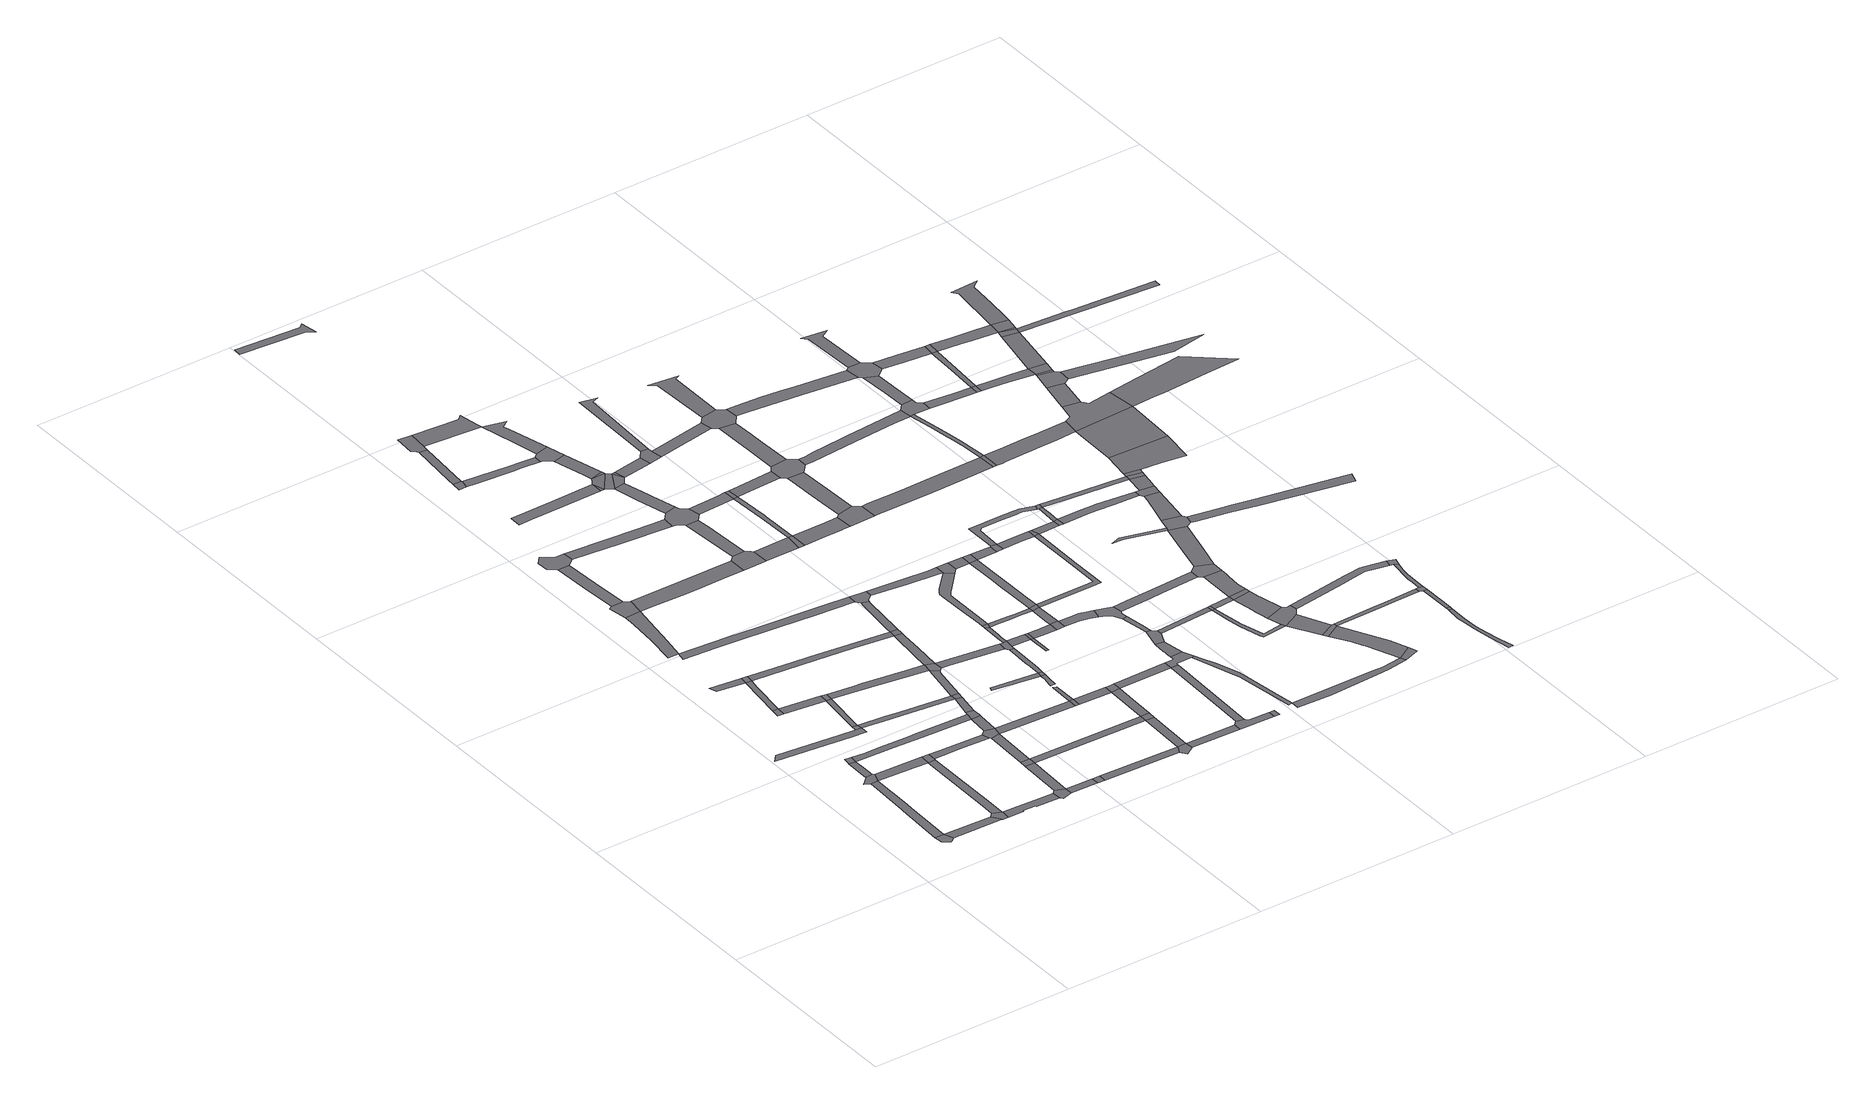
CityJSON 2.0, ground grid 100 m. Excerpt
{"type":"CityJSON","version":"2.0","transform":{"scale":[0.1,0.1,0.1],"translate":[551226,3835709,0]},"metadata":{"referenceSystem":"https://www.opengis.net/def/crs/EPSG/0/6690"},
"CityObjects":{
"road1":{"type":"Road","geometry":[{"type":"MultiSurface","lod":"1","boundaries":[[[0,1,2,3,4,5]]]}]},
"road2":{"type":"Road","attributes":{"RoadStructureAttribute.sectionType":"1"},"geometry":[{"type":"MultiSurface","lod":"1","boundaries":[[[6,7,8,9,0,5,10,11,12,13]]]}]},
"road3":{"type":"Road","attributes":{"RoadStructureAttribute.sectionType":"1"},"geometry":[{"type":"MultiSurface","lod":"1","boundaries":[[[5,4,14,15,16,17,18,19]]]}]},
"road4":{"type":"Road","geometry":[{"type":"MultiSurface","lod":"1","boundaries":[[[20,21,22,23,24,25,26,27,6,13,28]]]}]},
"road5":{"type":"Road","attributes":{"RoadStructureAttribute.sectionType":"1"},"geometry":[{"type":"MultiSurface","lod":"1","boundaries":[[[29,30,22,21,31,32]]]}]},
"road6":{"type":"Road","geometry":[{"type":"MultiSurface","lod":"1","boundaries":[[[33,34,29,32,35]]]}]},
"road7":{"type":"Road","attributes":{"RoadStructureAttribute.sectionType":"1"},"geometry":[{"type":"MultiSurface","lod":"1","boundaries":[[[36,37,38,39,40,41,42,43,44]]]}]},
"road8":{"type":"Road","geometry":[{"type":"MultiSurface","lod":"1","boundaries":[[[45,19,18,46,47]]]}]},
"road9":{"type":"Road","attributes":{"RoadStructureAttribute.sectionType":"1"},"geometry":[{"type":"MultiSurface","lod":"1","boundaries":[[[48,28,13,49,50,51,52]]]}]},
"road10":{"type":"Road","geometry":[{"type":"MultiSurface","lod":"1","boundaries":[[[53,54,55,56]]]}]},
"road11":{"type":"Road","attributes":{"RoadStructureAttribute.sectionType":"1"},"geometry":[{"type":"MultiSurface","lod":"1","boundaries":[[[51,57,45,47,58,59,60]]]}]},
"road12":{"type":"Road","attributes":{"RoadStructureAttribute.sectionType":"1"},"geometry":[{"type":"MultiSurface","lod":"1","boundaries":[[[61,62,63,64]]]}]},
"road13":{"type":"Road","attributes":{"RoadStructureAttribute.sectionType":"1"},"geometry":[{"type":"MultiSurface","lod":"1","boundaries":[[[63,53,56,65,66]]]}]},
"road14":{"type":"Road","attributes":{"RoadStructureAttribute.sectionType":"1"},"geometry":[{"type":"MultiSurface","lod":"1","boundaries":[[[67,68,69,47,46,70,71,72,73,74,75]]]}]},
"road15":{"type":"Road","geometry":[{"type":"MultiSurface","lod":"1","boundaries":[[[52,51,60,76,77]]]}]},
"road16":{"type":"Road","attributes":{"RoadStructureAttribute.sectionType":"1"},"geometry":[{"type":"MultiSurface","lod":"1","boundaries":[[[56,55,78,79]]]}]},
"road17":{"type":"Road","geometry":[{"type":"MultiSurface","lod":"1","boundaries":[[[80,44,43,81]]]}]},
"road18":{"type":"Road","geometry":[{"type":"MultiSurface","lod":"1","boundaries":[[[64,63,66,82]]]}]},
"road19":{"type":"Road","attributes":{"RoadStructureAttribute.sectionType":"1"},"geometry":[{"type":"MultiSurface","lod":"1","boundaries":[[[83,84,85,86,87,88,89,90]]]}]},
"road20":{"type":"Road","attributes":{"RoadStructureAttribute.sectionType":"1"},"geometry":[{"type":"MultiSurface","lod":"1","boundaries":[[[78,80,81,91]]]}]},
"road21":{"type":"Road","attributes":{"RoadStructureAttribute.sectionType":"1"},"geometry":[{"type":"MultiSurface","lod":"1","boundaries":[[[92,93,94,95,96,35,32,97,98,99,100,101,102,103,104]]]}]},
"road22":{"type":"Road","geometry":[{"type":"MultiSurface","lod":"1","boundaries":[[[79,78,91,105]]]}]},
"road23":{"type":"Road","geometry":[{"type":"MultiSurface","lod":"1","boundaries":[[[106,107,83,90,108,109]]]}]},
"road24":{"type":"Road","geometry":[{"type":"MultiSurface","lod":"1","boundaries":[[[110,75,74,111,112,113]]]}]},
"road25":{"type":"Road","attributes":{"RoadStructureAttribute.sectionType":"1"},"geometry":[{"type":"MultiSurface","lod":"1","boundaries":[[[114,115,77,76,116,117,118,119,120]]]}]},
"road26":{"type":"Road","attributes":{"RoadStructureAttribute.sectionType":"1"},"geometry":[{"type":"MultiSurface","lod":"1","boundaries":[[[121,122,106,109,123,124]]]}]},
"road27":{"type":"Road","attributes":{"RoadStructureAttribute.sectionType":"1"},"geometry":[{"type":"MultiSurface","lod":"1","boundaries":[[[125,110,113,126,127]]]}]},
"road28":{"type":"Road","attributes":{"RoadStructureAttribute.sectionType":"1"},"geometry":[{"type":"MultiSurface","lod":"1","boundaries":[[[128,129,81,43,130,131,132,133]]]}]},
"road29":{"type":"Road","attributes":{"RoadStructureAttribute.sectionType":"1"},"geometry":[{"type":"MultiSurface","lod":"1","boundaries":[[[113,112,134,135,136]]]}]},
"road30":{"type":"Road","geometry":[{"type":"MultiSurface","lod":"1","boundaries":[[[137,125,127,138]]]}]},
"road31":{"type":"Road","geometry":[{"type":"MultiSurface","lod":"1","boundaries":[[[139,140,141,142,121,124,143,144,145]]]}]},
"road32":{"type":"Road","attributes":{"RoadStructureAttribute.sectionType":"1"},"geometry":[{"type":"MultiSurface","lod":"1","boundaries":[[[146,147,148,137,138]]]}]},
"road33":{"type":"Road","geometry":[{"type":"MultiSurface","lod":"1","boundaries":[[[136,135,149,150]]]}]},
"road34":{"type":"Road","geometry":[{"type":"MultiSurface","lod":"1","boundaries":[[[151,152,153,154,120,119,148,147,155]]]}]},
"road35":{"type":"Road","attributes":{"RoadStructureAttribute.sectionType":"1"},"geometry":[{"type":"MultiSurface","lod":"1","boundaries":[[[156,157,158,105,91,159,160,161,162,163]]]}]},
"road36":{"type":"Road","attributes":{"RoadStructureAttribute.sectionType":"1"},"geometry":[{"type":"MultiSurface","lod":"1","boundaries":[[[164,165,166,82,66,167,168,169,170,171]]]}]},
"road37":{"type":"Road","attributes":{"RoadStructureAttribute.sectionType":"1"},"geometry":[{"type":"MultiSurface","lod":"1","boundaries":[[[172,173,103,174,175,151,155]]]}]},
"road38":{"type":"Road","attributes":{"RoadStructureAttribute.sectionType":"1"},"geometry":[{"type":"MultiSurface","lod":"1","boundaries":[[[176,177,178,179,180,87,181,182,183,184,185,186,187,188]]]}]},
"road39":{"type":"Road","geometry":[{"type":"MultiSurface","lod":"1","boundaries":[[[189,104,103,173,190,191,192]]]}]},
"road40":{"type":"Road","attributes":{"RoadStructureAttribute.sectionType":"1"},"geometry":[{"type":"MultiSurface","lod":"1","boundaries":[[[132,189,192,193]]]}]},
"road41":{"type":"Road","attributes":{"RoadStructureAttribute.sectionType":"1"},"geometry":[{"type":"MultiSurface","lod":"1","boundaries":[[[194,108,90,195,196,197,198,199,200]]]}]},
"road42":{"type":"Road","geometry":[{"type":"MultiSurface","lod":"1","boundaries":[[[133,132,193,201]]]}]},
"road43":{"type":"Road","geometry":[{"type":"MultiSurface","lod":"1","boundaries":[[[202,203,204,205,206,207]]]}]},
"road44":{"type":"Road","attributes":{"RoadStructureAttribute.sectionType":"1"},"geometry":[{"type":"MultiSurface","lod":"1","boundaries":[[[162,208,209,133,201,210,211,212]]]}]},
"road45":{"type":"Road","attributes":{"RoadStructureAttribute.sectionType":"1"},"geometry":[{"type":"MultiSurface","lod":"1","boundaries":[[[213,214,202,207,215]]]}]},
"road46":{"type":"Road","attributes":{"RoadStructureAttribute.sectionType":"1"},"geometry":[{"type":"MultiSurface","lod":"1","boundaries":[[[216,150,149,217,218]]]}]},
"road47":{"type":"Road","attributes":{"RoadStructureAttribute.sectionType":"1"},"geometry":[{"type":"MultiSurface","lod":"1","boundaries":[[[219,155,147,220,221,222]]]}]},
"road48":{"type":"Road","attributes":{"RoadStructureAttribute.sectionType":"1"},"geometry":[{"type":"MultiSurface","lod":"1","boundaries":[[[138,127,223,224]]]}]},
"road49":{"type":"Road","attributes":{"RoadStructureAttribute.sectionType":"1"},"geometry":[{"type":"MultiSurface","lod":"1","boundaries":[[[225,226,144,143,227,228,229]]]}]},
"road50":{"type":"Road","geometry":[{"type":"MultiSurface","lod":"1","boundaries":[[[163,162,212,230,231]]]}]},
"road51":{"type":"Road","geometry":[{"type":"MultiSurface","lod":"1","boundaries":[[[232,233,234,213,215,235,236]]]}]},
"road52":{"type":"Road","attributes":{"RoadStructureAttribute.sectionType":"1"},"geometry":[{"type":"MultiSurface","lod":"1","boundaries":[[[237,238,239,240,241,242,243]]]}]},
"road53":{"type":"Road","attributes":{"RoadStructureAttribute.sectionType":"1"},"geometry":[{"type":"MultiSurface","lod":"1","boundaries":[[[170,244,245,246,163,231,247,248,249]]]}]},
"road54":{"type":"Road","attributes":{"RoadStructureAttribute.sectionType":"1"},"geometry":[{"type":"MultiSurface","lod":"1","boundaries":[[[250,251,205,204,252,253,254,255,256]]]}]},
"road55":{"type":"Road","geometry":[{"type":"MultiSurface","lod":"1","boundaries":[[[171,170,249,257,258]]]}]},
"road56":{"type":"Road","geometry":[{"type":"MultiSurface","lod":"1","boundaries":[[[259,260,261,262]]]}]},
"road57":{"type":"Road","geometry":[{"type":"MultiSurface","lod":"1","boundaries":[[[222,221,263,264]]]}]},
"road58":{"type":"Road","geometry":[{"type":"MultiSurface","lod":"1","boundaries":[[[218,217,265,266,267,268]]]}]},
"road59":{"type":"Road","attributes":{"RoadStructureAttribute.sectionType":"1"},"geometry":[{"type":"MultiSurface","lod":"1","boundaries":[[[269,231,230,270,271,272,273]]]}]},
"road60":{"type":"Road","attributes":{"RoadStructureAttribute.sectionType":"1"},"geometry":[{"type":"MultiSurface","lod":"1","boundaries":[[[274,275,276,171,258,277,278,279]]]}]},
"road61":{"type":"Road","attributes":{"RoadStructureAttribute.sectionType":"1"},"geometry":[{"type":"MultiSurface","lod":"1","boundaries":[[[280,281,282,283,222,264]]]}]},
"road62":{"type":"Road","geometry":[{"type":"MultiSurface","lod":"1","boundaries":[[[284,285,286,200,199,287,288,289,290]]]}]},
"road63":{"type":"Road","attributes":{"RoadStructureAttribute.sectionType":"1"},"geometry":[{"type":"MultiSurface","lod":"1","boundaries":[[[291,292,293,236,235,294,295]]]}]},
"road64":{"type":"Road","attributes":{"RoadStructureAttribute.sectionType":"1"},"geometry":[{"type":"MultiSurface","lod":"1","boundaries":[[[223,218,268,296,297]]]}]},
"road65":{"type":"Road","attributes":{"RoadStructureAttribute.sectionType":"1"},"geometry":[{"type":"MultiSurface","lod":"1","boundaries":[[[261,298,299,300,301,302,303]]]}]},
"road66":{"type":"Road","attributes":{"RoadStructureAttribute.sectionType":"1"},"geometry":[{"type":"MultiSurface","lod":"1","boundaries":[[[304,305,306,307,308,309,286,285]]]}]},
"road67":{"type":"Road","attributes":{"RoadStructureAttribute.sectionType":"1"},"geometry":[{"type":"MultiSurface","lod":"1","boundaries":[[[264,263,310,311]]]}]},
"road68":{"type":"Road","attributes":{"RoadStructureAttribute.sectionType":"1"},"geometry":[{"type":"MultiSurface","lod":"1","boundaries":[[[237,243,312]]]}]},
"road69":{"type":"Road","geometry":[{"type":"MultiSurface","lod":"1","boundaries":[[[262,261,303,313]]]}]},
"road70":{"type":"Road","geometry":[{"type":"MultiSurface","lod":"1","boundaries":[[[188,187,274,279,314,315,316]]]}]},
"road71":{"type":"Road","geometry":[{"type":"MultiSurface","lod":"1","boundaries":[[[224,223,297,317]]]}]},
"road72":{"type":"Road","geometry":[{"type":"MultiSurface","lod":"1","boundaries":[[[318,319,320,229,228,321,308,307,322,323]]]}]},
"road73":{"type":"Road","geometry":[{"type":"MultiSurface","lod":"1","boundaries":[[[324,325,326,237,312]]]}]},
"road74":{"type":"Road","attributes":{"RoadStructureAttribute.sectionType":"1"},"geometry":[{"type":"MultiSurface","lod":"1","boundaries":[[[327,328,329,262,313,330,331,332]]]}]},
"road75":{"type":"Road","attributes":{"RoadStructureAttribute.sectionType":"1"},"geometry":[{"type":"MultiSurface","lod":"1","boundaries":[[[333,334,335,336,337,320,319]]]}]},
"road76":{"type":"Road","attributes":{"RoadStructureAttribute.sectionType":"1"},"geometry":[{"type":"MultiSurface","lod":"1","boundaries":[[[338,339,340,341,342,343]]]}]},
"road77":{"type":"Road","attributes":{"RoadStructureAttribute.sectionType":"1"},"geometry":[{"type":"MultiSurface","lod":"1","boundaries":[[[324,312,336,344]]]}]},
"road78":{"type":"Road","attributes":{"RoadStructureAttribute.sectionType":"1"},"geometry":[{"type":"MultiSurface","lod":"1","boundaries":[[[345,346,310,347,348,224,317]]]}]},
"road79":{"type":"Road","geometry":[{"type":"MultiSurface","lod":"1","boundaries":[[[349,350,256,255,351,352,353]]]}]},
"road80":{"type":"Road","attributes":{"RoadStructureAttribute.sectionType":"1"},"geometry":[{"type":"MultiSurface","lod":"1","boundaries":[[[354,355,356,268,267,357,358,359]]]}]},
"road81":{"type":"Road","attributes":{"RoadStructureAttribute.sectionType":"1"},"geometry":[{"type":"MultiSurface","lod":"1","boundaries":[[[360,325,324]]]}]},
"road82":{"type":"Road","attributes":{"RoadStructureAttribute.sectionType":"1"},"geometry":[{"type":"MultiSurface","lod":"1","boundaries":[[[361,353,352,362,325,360]]]}]},
"road83":{"type":"Road","attributes":{"RoadStructureAttribute.sectionType":"1"},"geometry":[{"type":"MultiSurface","lod":"1","boundaries":[[[363,290,289,364]]]}]},
"road84":{"type":"Road","geometry":[{"type":"MultiSurface","lod":"1","boundaries":[[[344,336,335,365,366]]]}]},
"road85":{"type":"Road","geometry":[{"type":"MultiSurface","lod":"1","boundaries":[[[367,368,273,272,327,332,369]]]}]},
"road86":{"type":"Road","attributes":{"RoadStructureAttribute.sectionType":"1"},"geometry":[{"type":"MultiSurface","lod":"1","boundaries":[[[370,371,372,295,373,350,349]]]}]},
"road87":{"type":"Road","geometry":[{"type":"MultiSurface","lod":"1","boundaries":[[[374,311,310,346,375]]]}]},
"road88":{"type":"Road","attributes":{"RoadStructureAttribute.sectionType":"1"},"geometry":[{"type":"MultiSurface","lod":"1","boundaries":[[[376,344,366]]]}]},
"road89":{"type":"Road","attributes":{"RoadStructureAttribute.sectionType":"1"},"geometry":[{"type":"MultiSurface","lod":"1","boundaries":[[[377,378,368,367,379,380,381]]]}]},
"road90":{"type":"Road","attributes":{"RoadStructureAttribute.sectionType":"1"},"geometry":[{"type":"MultiSurface","lod":"1","boundaries":[[[367,369,382,383]]]}]},
"road91":{"type":"Road","geometry":[{"type":"MultiSurface","lod":"1","boundaries":[[[384,385,377,381]]]}]},
"road92":{"type":"Road","geometry":[{"type":"MultiSurface","lod":"1","boundaries":[[[363,364,386,387]]]}]},
"road93":{"type":"Road","geometry":[{"type":"MultiSurface","lod":"1","boundaries":[[[388,389,390,382]]]}]},
"road94":{"type":"Road","attributes":{"RoadStructureAttribute.sectionType":"1"},"geometry":[{"type":"MultiSurface","lod":"1","boundaries":[[[391,392,323,322,393,394]]]}]},
"road95":{"type":"Road","geometry":[{"type":"MultiSurface","lod":"1","boundaries":[[[383,382,390,395]]]}]},
"road96":{"type":"Road","attributes":{"RoadStructureAttribute.sectionType":"1"},"geometry":[{"type":"MultiSurface","lod":"1","boundaries":[[[396,397,376,366,398]]]}]},
"road97":{"type":"Road","attributes":{"RoadStructureAttribute.sectionType":"1"},"geometry":[{"type":"MultiSurface","lod":"1","boundaries":[[[399,400,401,316,315,402,403,404,405]]]}]},
"road98":{"type":"Road","attributes":{"RoadStructureAttribute.sectionType":"1"},"geometry":[{"type":"MultiSurface","lod":"1","boundaries":[[[406,407,408,409,394,410,411,363,387]]]}]},
"road99":{"type":"Road","attributes":{"RoadStructureAttribute.sectionType":"1"},"geometry":[{"type":"MultiSurface","lod":"1","boundaries":[[[375,346,412,413,414]]]}]},
"road100":{"type":"Road","attributes":{"RoadStructureAttribute.sectionType":"1"},"geometry":[{"type":"MultiSurface","lod":"1","boundaries":[[[415,416,395,390,417,418,419,420]]]}]},
"road101":{"type":"Road","attributes":{"RoadStructureAttribute.sectionType":"1"},"geometry":[{"type":"MultiSurface","lod":"1","boundaries":[[[421,422,423,384,381,424,425,426,427,428,429]]]}]},
"road102":{"type":"Road","attributes":{"RoadStructureAttribute.sectionType":"1"},"geometry":[{"type":"MultiSurface","lod":"1","boundaries":[[[404,430,431,432,433,434,435,436,385,384,437,438,439,440,441]]]}]},
"road103":{"type":"Road","geometry":[{"type":"MultiSurface","lod":"1","boundaries":[[[442,443,359,358,444,445,446,447,448,449]]]}]},
"road104":{"type":"Road","geometry":[{"type":"MultiSurface","lod":"1","boundaries":[[[450,391,394,409]]]}]},
"road105":{"type":"Road","attributes":{"RoadStructureAttribute.sectionType":"1"},"geometry":[{"type":"MultiSurface","lod":"1","boundaries":[[[451,452,387,386,453,454,455,456,457]]]}]},
"road106":{"type":"Road","attributes":{"RoadStructureAttribute.sectionType":"1"},"geometry":[{"type":"MultiSurface","lod":"1","boundaries":[[[413,458,442,449,459,460]]]}]},
"road107":{"type":"Road","geometry":[{"type":"MultiSurface","lod":"1","boundaries":[[[461,396,398,462,463,464]]]}]},
"road108":{"type":"Road","geometry":[{"type":"MultiSurface","lod":"1","boundaries":[[[465,420,419,466,467]]]}]},
"road109":{"type":"Road","geometry":[{"type":"MultiSurface","lod":"1","boundaries":[[[445,444,468,469]]]}]},
"road110":{"type":"Road","attributes":{"RoadStructureAttribute.sectionType":"1"},"geometry":[{"type":"MultiSurface","lod":"1","boundaries":[[[470,428,471,420,465]]]}]},
"road111":{"type":"Road","geometry":[{"type":"MultiSurface","lod":"1","boundaries":[[[472,429,428,470]]]}]},
"road112":{"type":"Road","geometry":[{"type":"MultiSurface","lod":"1","boundaries":[[[405,404,441,473,474]]]}]},
"road113":{"type":"Road","attributes":{"RoadStructureAttribute.sectionType":"1"},"geometry":[{"type":"MultiSurface","lod":"1","boundaries":[[[475,476,450,409,477,478]]]}]},
"road114":{"type":"Road","attributes":{"RoadStructureAttribute.sectionType":"1"},"geometry":[{"type":"MultiSurface","lod":"1","boundaries":[[[479,480,481,461,464]]]}]},
"road115":{"type":"Road","attributes":{"RoadStructureAttribute.sectionType":"1"},"geometry":[{"type":"MultiSurface","lod":"1","boundaries":[[[482,483,484,485,467,466,486,487,488,489,490]]]}]},
"road116":{"type":"Road","geometry":[{"type":"MultiSurface","lod":"1","boundaries":[[[491,492,493,494,414,413,460,495,496,497,498,499,500,501]]]}]},
"road117":{"type":"Road","attributes":{"RoadStructureAttribute.sectionType":"1"},"geometry":[{"type":"MultiSurface","lod":"1","boundaries":[[[502,503,504,505,506,507,508,509,429,472]]]}]},
"road118":{"type":"Road","attributes":{"RoadStructureAttribute.sectionType":"1"},"geometry":[{"type":"MultiSurface","lod":"1","boundaries":[[[474,473,506,510]]]}]},
"road119":{"type":"Road","attributes":{"RoadStructureAttribute.sectionType":"1"},"geometry":[{"type":"MultiSurface","lod":"1","boundaries":[[[511,512,513,514,515,500,499,516,517,518,519,520]]]}]},
"road120":{"type":"Road","attributes":{"RoadStructureAttribute.sectionType":"1"},"geometry":[{"type":"MultiSurface","lod":"1","boundaries":[[[521,522,523,524,525,526,491,501,527]]]}]},
"road121":{"type":"Road","geometry":[{"type":"MultiSurface","lod":"1","boundaries":[[[528,529,457,456,530,531]]]}]},
"road122":{"type":"Road","attributes":{"RoadStructureAttribute.sectionType":"1"},"geometry":[{"type":"MultiSurface","lod":"1","boundaries":[[[532,463,462,533,534]]]}]},
"road123":{"type":"Road","geometry":[{"type":"MultiSurface","lod":"1","boundaries":[[[510,506,505,535]]]}]},
"road124":{"type":"Road","geometry":[{"type":"MultiSurface","lod":"1","boundaries":[[[536,537,521,527,538,539,540,541]]]}]},
"road125":{"type":"Road","attributes":{"RoadStructureAttribute.sectionType":"1"},"geometry":[{"type":"MultiSurface","lod":"1","boundaries":[[[542,543,544,529,528,545,546]]]}]},
"road126":{"type":"Road","geometry":[{"type":"MultiSurface","lod":"1","boundaries":[[[547,490,489,548,549,550,551,552,553,554,555]]]}]},
"road127":{"type":"Road","attributes":{"RoadStructureAttribute.sectionType":"1"},"geometry":[{"type":"MultiSurface","lod":"1","boundaries":[[[556,551,550,557,536,541]]]}]},
"road128":{"type":"Road","attributes":{"RoadStructureAttribute.sectionType":"1"},"geometry":[{"type":"MultiSurface","lod":"1","boundaries":[[[535,505,558,559]]]}]},
"road129":{"type":"Road","geometry":[{"type":"MultiSurface","lod":"1","boundaries":[[[560,561,475,478,542,546,562,563]]]}]},
"road130":{"type":"Road","attributes":{"RoadStructureAttribute.sectionType":"1"},"geometry":[{"type":"MultiSurface","lod":"1","boundaries":[[[564,565,566,567,568,569,570,571,472,470]]]}]},
"road131":{"type":"Road","geometry":[{"type":"MultiSurface","lod":"1","boundaries":[[[572,559,558,573,574]]]}]},
"road132":{"type":"Road","attributes":{"RoadStructureAttribute.sectionType":"1"},"geometry":[{"type":"MultiSurface","lod":"1","boundaries":[[[575,576,577,561,560,578,579,580]]]}]},
"road133":{"type":"Road","attributes":{"RoadStructureAttribute.sectionType":"1"},"geometry":[{"type":"MultiSurface","lod":"1","boundaries":[[[581,582,540,539,583,584]]]}]},
"road134":{"type":"Road","geometry":[{"type":"MultiSurface","lod":"1","boundaries":[[[585,586,532,534,575,580,587,588]]]}]},
"road135":{"type":"Road","attributes":{"RoadStructureAttribute.sectionType":"1"},"geometry":[{"type":"MultiSurface","lod":"1","boundaries":[[[589,590,591,592,520,593,594,595,596,597,598]]]}]},
"road136":{"type":"Road","attributes":{"RoadStructureAttribute.sectionType":"1"},"geometry":[{"type":"MultiSurface","lod":"1","boundaries":[[[599,600,574,573,601,602,568,603]]]}]},
"road137":{"type":"Road","attributes":{"RoadStructureAttribute.sectionType":"1"},"geometry":[{"type":"MultiSurface","lod":"1","boundaries":[[[604,605,606,607,586,585]]]}]},
"road138":{"type":"Road","attributes":{"RoadStructureAttribute.sectionType":"1"},"geometry":[{"type":"MultiSurface","lod":"1","boundaries":[[[608,609,610,611,555,554,612,613,614]]]}]},
"road139":{"type":"Road","attributes":{"RoadStructureAttribute.sectionType":"1"},"geometry":[{"type":"MultiSurface","lod":"1","boundaries":[[[615,616,617,618,619,572,574,620,621,622,623,624,625,626,627]]]}]},
"road140":{"type":"Road","geometry":[{"type":"MultiSurface","lod":"1","boundaries":[[[628,581,584,629]]]}]},
"road141":{"type":"Road","geometry":[{"type":"MultiSurface","lod":"1","boundaries":[[[603,568,567,630]]]}]},
"road142":{"type":"Road","attributes":{"RoadStructureAttribute.sectionType":"1"},"geometry":[{"type":"MultiSurface","lod":"1","boundaries":[[[631,632,633,634,531,530,635,636,637,638,639,640,641]]]}]},
"road143":{"type":"Road","attributes":{"RoadStructureAttribute.sectionType":"1"},"geometry":[{"type":"MultiSurface","lod":"1","boundaries":[[[642,643,644,645,646,629,584,647,648,649,650,651,652,653,654,655]]]}]},
"road144":{"type":"Road","attributes":{"RoadStructureAttribute.sectionType":"1"},"geometry":[{"type":"MultiSurface","lod":"1","boundaries":[[[656,628,629,657]]]}]},
"road145":{"type":"Road","attributes":{"RoadStructureAttribute.sectionType":"1"},"geometry":[{"type":"MultiSurface","lod":"1","boundaries":[[[630,567,658,659,660]]]}]},
"road146":{"type":"Road","attributes":{"RoadStructureAttribute.sectionType":"1"},"geometry":[{"type":"MultiSurface","lod":"1","boundaries":[[[661,662,663,664,665,563,562,666,667,668,669,670]]]}]},
"road147":{"type":"Road","geometry":[{"type":"MultiSurface","lod":"1","boundaries":[[[671,660,659,672]]]}]},
"road148":{"type":"Road","geometry":[{"type":"MultiSurface","lod":"1","boundaries":[[[673,674,675,655,654,676,677,678]]]}]},
"road149":{"type":"Road","attributes":{"RoadStructureAttribute.sectionType":"1"},"geometry":[{"type":"MultiSurface","lod":"1","boundaries":[[[679,680,681,657,682,683,684,685,675,674]]]}]},
"road150":{"type":"Road","attributes":{"RoadStructureAttribute.sectionType":"1"},"geometry":[{"type":"MultiSurface","lod":"1","boundaries":[[[686,676,654,687,688]]]}]},
"road151":{"type":"Road","attributes":{"RoadStructureAttribute.sectionType":"1"},"geometry":[{"type":"MultiSurface","lod":"1","boundaries":[[[689,690,691,692,660,671]]]}]},
"road152":{"type":"Road","geometry":[{"type":"MultiSurface","lod":"1","boundaries":[[[693,656,657,681]]]}]},
"road153":{"type":"Road","geometry":[{"type":"MultiSurface","lod":"1","boundaries":[[[694,688,687,695,696]]]}]},
"road154":{"type":"Road","geometry":[{"type":"MultiSurface","lod":"1","boundaries":[[[627,626,691,690,697]]]}]},
"road155":{"type":"Road","attributes":{"RoadStructureAttribute.sectionType":"1"},"geometry":[{"type":"MultiSurface","lod":"1","boundaries":[[[698,699,656,693,700,701,702,703]]]}]},
"road156":{"type":"Road","attributes":{"RoadStructureAttribute.sectionType":"1"},"geometry":[{"type":"MultiSurface","lod":"1","boundaries":[[[704,705,696,695,706,707,708,589,709]]]}]},
"road157":{"type":"Road","geometry":[{"type":"MultiSurface","lod":"1","boundaries":[[[710,608,614,698,703,711]]]}]},
"road158":{"type":"Road","attributes":{"RoadStructureAttribute.sectionType":"1"},"geometry":[{"type":"MultiSurface","lod":"1","boundaries":[[[712,713,714,715,588,587,716,717,718,719,720]]]}]},
"road159":{"type":"Road","geometry":[{"type":"MultiSurface","lod":"1","boundaries":[[[709,589,598,721]]]}]},
"road160":{"type":"Road","geometry":[{"type":"MultiSurface","lod":"1","boundaries":[[[722,723,724,725,726]]]}]},
"road161":{"type":"Road","geometry":[{"type":"MultiSurface","lod":"1","boundaries":[[[727,641,640,728]]]}]},
"road162":{"type":"Road","attributes":{"RoadStructureAttribute.sectionType":"1"},"geometry":[{"type":"MultiSurface","lod":"1","boundaries":[[[725,729,710,711,730,731]]]}]},
"road163":{"type":"Road","attributes":{"RoadStructureAttribute.sectionType":"1"},"geometry":[{"type":"MultiSurface","lod":"1","boundaries":[[[732,733,734,735,671,672,736,737,738,739,740]]]}]},
"road164":{"type":"Road","attributes":{"RoadStructureAttribute.sectionType":"1"},"geometry":[{"type":"MultiSurface","lod":"1","boundaries":[[[741,742,743,744,745,670,746,747,748,749,641,727]]]}]},
"road165":{"type":"Road","attributes":{"RoadStructureAttribute.sectionType":"1"},"geometry":[{"type":"MultiSurface","lod":"1","boundaries":[[[750,697,690,751,752,753]]]}]},
"road166":{"type":"Road","geometry":[{"type":"MultiSurface","lod":"1","boundaries":[[[754,726,725,731,755,756,757]]]}]},
"road167":{"type":"Road","attributes":{"RoadStructureAttribute.sectionType":"1"},"geometry":[{"type":"MultiSurface","lod":"1","boundaries":[[[758,759,760,761,694,696,762,763,764,765]]]}]},
"road168":{"type":"Road","geometry":[{"type":"MultiSurface","lod":"1","boundaries":[[[766,767,768,769,661,670,745,770,771]]]}]},
"road169":{"type":"Road","attributes":{"RoadStructureAttribute.sectionType":"1"},"geometry":[{"type":"MultiSurface","lod":"1","boundaries":[[[772,773,774,775,776,678,677,777,778,779,780,781,782,783,784]]]}]},
"road170":{"type":"Road","attributes":{"RoadStructureAttribute.sectionType":"1"},"geometry":[{"type":"MultiSurface","lod":"1","boundaries":[[[785,786,787,754,757,788]]]}]},
"road171":{"type":"Road","attributes":{"RoadStructureAttribute.sectionType":"1"},"geometry":[{"type":"MultiSurface","lod":"1","boundaries":[[[789,790,769,768,791,792]]]}]},
"road172":{"type":"Road","attributes":{"RoadStructureAttribute.sectionType":"1"},"geometry":[{"type":"MultiSurface","lod":"1","boundaries":[[[793,794,795,796,727,728,797,798,799,800,801,802]]]}]},
"road173":{"type":"Road","geometry":[{"type":"MultiSurface","lod":"1","boundaries":[[[740,739,803,804,785,788,805,806]]]}]},
"road174":{"type":"Road","geometry":[{"type":"MultiSurface","lod":"1","boundaries":[[[807,808,720,719,789,792,809,810]]]}]},
"road175":{"type":"Road","attributes":{"RoadStructureAttribute.sectionType":"1"},"geometry":[{"type":"MultiSurface","lod":"1","boundaries":[[[811,812,813,814,815,816,817,818,819,820,821,822]]]}]},
"road176":{"type":"Road","attributes":{"RoadStructureAttribute.sectionType":"1"},"geometry":[{"type":"MultiSurface","lod":"1","boundaries":[[[752,806,805,823,824]]]}]},
"road177":{"type":"Road","attributes":{"RoadStructureAttribute.sectionType":"1"},"geometry":[{"type":"MultiSurface","lod":"1","boundaries":[[[825,826,827,828,808,807]]]}]},
"road178":{"type":"Road","attributes":{"RoadStructureAttribute.sectionType":"1"},"geometry":[{"type":"MultiSurface","lod":"1","boundaries":[[[829,771,770,830,831,832,833,834]]]}]},
"road179":{"type":"Road","geometry":[{"type":"MultiSurface","lod":"1","boundaries":[[[753,752,824,835]]]}]},
"road180":{"type":"Road","geometry":[{"type":"MultiSurface","lod":"1","boundaries":[[[836,811,822,837]]]}]},
"road181":{"type":"Road","attributes":{"RoadStructureAttribute.sectionType":"1"},"geometry":[{"type":"MultiSurface","lod":"1","boundaries":[[[838,753,835,839]]]}]},
"road182":{"type":"Road","attributes":{"RoadStructureAttribute.sectionType":"1"},"geometry":[{"type":"MultiSurface","lod":"1","boundaries":[[[840,841,836,837,842]]]}]},
"road183":{"type":"Road","geometry":[{"type":"MultiSurface","lod":"1","boundaries":[[[843,758,765,844,840,842,845,846]]]}]},
"road184":{"type":"Road","attributes":{"RoadStructureAttribute.sectionType":"1"},"geometry":[{"type":"MultiSurface","lod":"1","boundaries":[[[847,848,849,843,846,850,851,852,853]]]}]},
"road185":{"type":"Road","geometry":[{"type":"MultiSurface","lod":"1","boundaries":[[[834,833,854,855]]]}]},
"road186":{"type":"Road","attributes":{"RoadStructureAttribute.sectionType":"1"},"geometry":[{"type":"MultiSurface","lod":"1","boundaries":[[[856,810,809,857,858,859]]]}]},
"road187":{"type":"Road","geometry":[{"type":"MultiSurface","lod":"1","boundaries":[[[784,783,847,853,860]]]}]},
"road188":{"type":"Road","geometry":[{"type":"MultiSurface","lod":"1","boundaries":[[[861,862,838,839,863,864,865]]]}]},
"road189":{"type":"Road","attributes":{"RoadStructureAttribute.sectionType":"1"},"geometry":[{"type":"MultiSurface","lod":"1","boundaries":[[[858,866,834,855,867,868]]]}]},
"road190":{"type":"Road","attributes":{"RoadStructureAttribute.sectionType":"1"},"geometry":[{"type":"MultiSurface","lod":"1","boundaries":[[[869,870,871,872,756,755,873,874,875,876,877,878]]]}]},
"road191":{"type":"Road","attributes":{"RoadStructureAttribute.sectionType":"1"},"geometry":[{"type":"MultiSurface","lod":"1","boundaries":[[[879,802,861,865]]]}]},
"road192":{"type":"Road","geometry":[{"type":"MultiSurface","lod":"1","boundaries":[[[859,858,868,880]]]}]},
"road193":{"type":"Road","attributes":{"RoadStructureAttribute.sectionType":"1"},"geometry":[{"type":"MultiSurface","lod":"1","boundaries":[[[881,882,855,854,883,884,885,886,887,888]]]}]},
"road194":{"type":"Road","geometry":[{"type":"MultiSurface","lod":"1","boundaries":[[[889,890,793,802,879,891,892,893]]]}]},
"road195":{"type":"Road","attributes":{"RoadStructureAttribute.sectionType":"1"},"geometry":[{"type":"MultiSurface","lod":"1","boundaries":[[[894,895,896,889,893,897]]]}]},
"road196":{"type":"Road","geometry":[{"type":"MultiSurface","lod":"1","boundaries":[[[898,895,894,897,899,900,901]]]}]},
"road197":{"type":"Road","attributes":{"RoadStructureAttribute.sectionType":"1"},"geometry":[{"type":"MultiSurface","lod":"1","boundaries":[[[887,898,901,902]]]}]},
"road198":{"type":"Road","attributes":{"RoadStructureAttribute.sectionType":"1"},"geometry":[{"type":"MultiSurface","lod":"1","boundaries":[[[903,904,905,880,868,906,907,908,909,910]]]}]},
"road199":{"type":"Road","geometry":[{"type":"MultiSurface","lod":"1","boundaries":[[[888,887,902,911]]]}]},
"road200":{"type":"Road","attributes":{"RoadStructureAttribute.sectionType":"1"},"geometry":[{"type":"MultiSurface","lod":"1","boundaries":[[[912,888,911,913]]]}]},
"road201":{"type":"Road","geometry":[{"type":"MultiSurface","lod":"1","boundaries":[[[909,912,913,914]]]}]},
"road202":{"type":"Road","attributes":{"RoadStructureAttribute.sectionType":"1"},"geometry":[{"type":"MultiSurface","lod":"1","boundaries":[[[909,914,915]]]}]},
"road203":{"type":"Road","geometry":[{"type":"MultiSurface","lod":"1","boundaries":[[[910,909,915,916]]]}]},
"road204":{"type":"Road","attributes":{"RoadStructureAttribute.sectionType":"1"},"geometry":[{"type":"MultiSurface","lod":"1","boundaries":[[[917,918,919,920,921,922,910,916]]]}]},
"road205":{"type":"Road","attributes":{"RoadStructureAttribute.sectionType":"1"},"geometry":[{"type":"MultiSurface","lod":"1","boundaries":[[[923,924,925,926,927,928,891,879]]]}]},
"road206":{"type":"Road","attributes":{"RoadStructureAttribute.sectionType":"1"},"geometry":[{"type":"MultiSurface","lod":"1","boundaries":[[[929,930,931,932,933,900,899]]]}]},
"road207":{"type":"Road","attributes":{"RoadStructureAttribute.sectionType":"1"},"geometry":[{"type":"MultiSurface","lod":"1","boundaries":[[[934,935,914,913,936,937,938]]]}]}
},
"vertices":[
[222,256,0],[226,212,0],[258,191,0],[262,193,0],[285,210,0],[267,255,0],
[245,744,0],[234,511,0],[233,501,0],[233,499,0],[273,497,0],[273,501,0],[275,551,0],[280,745,0],
[318,209,0],[529,202,0],[530,202,0],[532,202,0],[536,201,0],[505,247,0],
[292,796,0],[289,797,0],[254,796,0],[254,794,0],[217,759,0],[222,757,0],[230,752,0],[243,745,0],[297,792,0],
[258,922,0],[256,866,0],[290,864,0],[290,917,0],
[261,958,0],[258,927,0],[294,955,0],
[356,1119,0],[158,1141,0],[45,1153,0],[16,1119,0],[219,1097,0],[388,1079,0],[458,1072,0],[460,1109,0],[430,1112,0],
[524,265,0],[561,200,0],[565,246,0],
[515,783,0],[466,735,0],[531,732,0],[532,732,0],[534,783,0],
[234,1435,0],[229,1390,0],[256,1387,0],[262,1432,0],
[525,333,0],[565,255,0],[565,332,0],[569,732,0],
[117,1728,0],[129,1691,0],[267,1672,0],[271,1710,0],
[285,1615,0],[295,1670,0],
[706,241,0],[643,243,0],[575,246,0],[641,198,0],[642,205,0],[706,204,0],[706,197,0],[822,192,0],[822,237,0],
[570,742,0],[570,781,0],
[458,1362,0],[463,1406,0],
[433,1139,0],[457,1137,0],
[299,1707,0],
[148,2368,0],[144,2303,0],[135,2166,0],[114,2018,0],[169,2016,0],[192,2164,0],[203,2234,0],[225,2369,0],
[485,1362,0],
[608,940,0],[584,941,0],[496,944,0],[432,946,0],[364,948,0],[294,917,0],[485,909,0],[526,907,0],[581,904,0],[596,904,0],[855,892,0],[872,891,0],[879,931,0],
[490,1402,0],
[149,2471,0],[132,2461,0],[237,2454,0],[209,2469,0],
[838,251,0],[836,180,0],[883,194,0],[883,233,0],
[649,778,0],[621,779,0],[649,740,0],[693,738,0],[846,733,0],[848,733,0],[839,770,0],
[131,2828,0],[139,2662,0],[198,2658,0],[188,2826,0],
[846,471,0],[893,468,0],[893,469,0],
[663,1114,0],[597,1121,0],[595,1093,0],[654,1086,0],[906,1056,0],[908,1086,0],
[1012,191,0],[1018,190,0],[1020,229,0],
[848,506,0],[894,504,0],
[122,2951,0],[92,2918,0],[95,2860,0],[110,2847,0],[225,2857,0],[219,2911,0],[182,2914,0],
[894,507,0],[902,735,0],[856,724,0],
[1055,189,0],[1056,228,0],
[864,788,0],[848,777,0],[847,776,0],[841,771,0],[911,779,0],
[868,1353,0],[658,1381,0],[617,1386,0],[613,1344,0],[668,1336,0],[818,1315,0],[946,1297,0],[955,1342,0],
[597,1673,0],[514,1682,0],[315,1705,0],[385,1661,0],[603,1639,0],[792,1620,0],[980,1594,0],[985,1629,0],
[919,890,0],[919,893,0],[871,886,0],[871,880,0],
[881,1954,0],[772,1965,0],[650,1975,0],[554,1983,0],[410,1996,0],[159,1971,0],[327,1958,0],[452,1947,0],[559,1938,0],[630,1931,0],[803,1916,0],[997,1899,0],[1001,1943,0],
[883,947,0],[920,899,0],[920,901,0],[919,939,0],
[939,1050,0],
[501,2454,0],[298,2370,0],[460,2364,0],[511,2365,0],[643,2366,0],[760,2367,0],[759,2455,0],
[944,1080,0],
[153,3611,0],[151,3563,0],[188,3564,0],[197,3606,0],[193,3606,0],[193,3609,0],
[939,1261,0],[922,1166,0],[958,1157,0],[976,1257,0],[982,1267,0],
[180,3891,0],[157,3648,0],[220,3887,0],
[1444,215,0],[1433,177,0],[1453,214,0],
[1276,763,0],[1047,728,0],[1284,717,0],[1286,763,0],
[1461,455,0],[1462,492,0],
[656,2879,0],[462,2893,0],[466,2834,0],[712,2811,0],[718,2874,0],
[998,1280,0],[995,1325,0],
[163,4021,0],[155,3918,0],[170,3906,0],[222,3916,0],[231,4015,0],
[626,3268,0],[415,3264,0],[199,3259,0],[199,3201,0],[266,3202,0],[425,3205,0],[627,3208,0],
[976,1563,0],[962,1437,0],[961,1425,0],[1008,1461,0],[1017,1569,0],[1019,1591,0],
[479,3581,0],[430,3585,0],[241,3559,0],[422,3544,0],[460,3541,0],[550,3533,0],[553,3575,0],
[1020,1602,0],[1022,1626,0],
[1076,1038,0],[1068,1018,0],[1299,985,0],[1306,1010,0],
[1304,716,0],[1306,761,0],
[1434,176,0],[1455,147,0],[1500,175,0],[1494,214,0],
[1179,1300,0],[1008,1280,0],[1035,1276,0],[1299,1240,0],[1304,1283,0],
[1015,1877,0],[1010,1855,0],[988,1660,0],[1025,1647,0],[1045,1855,0],[1049,1867,0],
[1307,880,0],[1298,883,0],[1290,885,0],[1290,883,0],
[867,2464,0],[846,2483,0],[784,2480,0],[824,2368,0],[848,2368,0],[878,2368,0],[877,2456,0],
[499,3926,0],[484,4016,0],[462,3996,0],[492,3893,0],[505,3892,0],
[1502,437,0],[1502,453,0],
[1299,953,0],[1298,948,0],[1290,900,0],[1314,900,0],[1319,951,0],[1322,983,0],
[838,2642,0],[834,2718,0],[833,2735,0],[828,2785,0],[763,2784,0],[773,2642,0],
[1469,709,0],[1470,758,0],
[647,3208,0],
[1325,1008,0],
[1052,1880,0],[1080,1898,0],[1083,1936,0],
[1505,491,0],
[815,2900,0],[809,2925,0],[747,2909,0],[736,2809,0],[858,2820,0],[845,2878,0],
[718,3304,0],[651,3303,0],[638,3284,0],
[1311,1223,0],[1307,1105,0],[1307,1071,0],[1328,1045,0],[1329,1066,0],[1333,1222,0],
[778,3047,0],[773,3068,0],[739,3194,0],[682,3184,0],[710,3064,0],
[325,4910,0],[365,4883,0],[352,4970,0],[332,4950,0],[9,4976,0],[6,4934,0],
[741,3284,0],
[1510,615,0],[1514,715,0],[1466,626,0],[1461,494,0],
[640,3609,0],[575,3592,0],[564,3532,0],[601,3503,0],[663,3519,0],
[1742,206,0],[1504,214,0],[1497,214,0],[1504,175,0],[1741,167,0],[1743,206,0],
[714,3320,0],
[711,3332,0],[640,3347,0],
[1059,2460,0],[1047,2370,0],
[763,3225,0],[767,3229,0],
[1338,1286,0],[1321,1280,0],[1334,1238,0],
[588,3809,0],[581,3840,0],[615,3865,0],[546,3720,0],
[1498,757,0],[1513,757,0],
[757,3287,0],
[1324,1420,0],[1322,1323,0],[1339,1326,0],[1340,1346,0],[1344,1411,0],
[1429,1234,0],[1431,1280,0],
[1352,1438,0],[1324,1438,0],
[1080,2370,0],[1079,2458,0],
[1430,1126,0],[1445,1127,0],[1444,1234,0],
[1042,2890,0],[1004,2887,0],[990,2827,0],[1045,2830,0],
[1446,1280,0],
[908,3313,0],[846,3302,0],[918,3255,0],
[1397,1908,0],[1377,1908,0],[1266,1919,0],[1255,1878,0],[1409,1861,0],[1427,1859,0],[1427,1909,0],
[1079,2483,0],[1075,2645,0],[1075,2650,0],[1065,2832,0],[1052,2644,0],[1057,2508,0],
[1780,715,0],[1781,715,0],[1781,760,0],
[1493,1277,0],[1483,1278,0],[1494,1230,0],[1506,1230,0],[1561,1230,0],[1561,1278,0],
[1535,1428,0],[1492,1429,0],[1456,1432,0],[1379,1410,0],[1455,1408,0],[1492,1407,0],[1513,1406,0],[1562,1405,0],[1562,1428,0],
[1413,1844,0],[1341,1770,0],[1326,1748,0],[1319,1735,0],[1319,1715,0],[1321,1607,0],[1324,1460,0],[1353,1610,0],[1354,1703,0],[1366,1721,0],[1426,1786,0],[1463,1826,0],
[1764,227,0],[1762,226,0],[1915,161,0],[1916,200,0],[1821,203,0],[1809,204,0],[1802,216,0],[1801,218,0],
[1062,2891,0],
[1253,2459,0],[1099,2458,0],[1171,2371,0],[1275,2372,0],[1278,2372,0],[1317,2374,0],[1314,2460,0],
[1775,550,0],[1812,541,0],[1818,715,0],
[938,3349,0],[985,3267,0],[976,3324,0],[976,3347,0],
[1603,1283,0],[1604,1231,0],[1603,1278,0],
[1942,161,0],[1943,199,0],
[1602,1411,0],[1561,1300,0],
[1604,1436,0],
[1488,1852,0],[1487,1909,0],
[1292,2905,0],[1116,2894,0],[1136,2835,0],[1295,2842,0],
[994,3772,0],[1031,3784,0],[946,3801,0],
[1741,1265,0],[1708,1274,0],[1676,1276,0],[1616,1278,0],[1644,1231,0],[1679,1229,0],[1724,1219,0],[1761,1207,0],[1773,1257,0],
[1828,783,0],[1828,764,0],[1828,761,0],[1819,760,0],[1818,724,0],[1819,728,0],[1828,728,0],[1857,727,0],[1896,726,0],[1912,731,0],[1888,784,0],
[1603,1498,0],[1602,1634,0],[1601,1734,0],[1600,1855,0],[1560,1853,0],[1561,1700,0],[1561,1630,0],[1562,1455,0],
[1562,1907,0],
[2028,253,0],[1994,497,0],[1991,517,0],[1952,634,0],[1926,699,0],[1968,509,0],[1970,503,0],[1976,485,0],[2015,195,0],[2036,200,0],
[1832,898,0],[1829,888,0],[1828,835,0],[1828,823,0],[1828,815,0],[1828,807,0],[1872,891,0],
[1411,2491,0],[1331,2475,0],[1449,2378,0],[1446,2469,0],
[1272,3377,0],[1000,3269,0],[1281,3317,0],
[1602,1905,0],
[1856,996,0],[1842,940,0],[1890,929,0],[1899,949,0],[1896,974,0],[1878,993,0],
[1318,2820,0],[1320,2764,0],[1324,2654,0],[1406,2658,0],[1400,2821,0],
[1818,1243,0],[1792,1190,0],[1817,1170,0],[1834,1134,0],[1858,1137,0],[1854,1168,0],[1860,1180,0],[1862,1183,0],[1854,1231,0],
[1871,1048,0],[1848,1043,0],
[1702,1856,0],[1702,1901,0],
[1397,2941,0],[1314,2932,0],[1438,2861,0],[1439,2914,0],
[1892,1409,0],[1922,1409,0],[1923,1590,0],[1925,1861,0],[1902,1858,0],[1900,1598,0],[1899,1436,0],[1876,1436,0],
[1709,1907,0],[1737,1857,0],[1737,1902,0],
[1308,3297,0],[1310,3202,0],[1312,3101,0],[1392,3104,0],[1389,3185,0],[1386,3288,0],
[2174,996,0],[2151,994,0],[2171,966,0],[2176,966,0],
[1379,3420,0],[1300,3407,0],[1423,3333,0],[1415,3396,0],
[2604,211,0],[2506,197,0],[2450,198,0],[2316,199,0],[2035,158,0],[2206,151,0],[2329,158,0],[2479,165,0],[2518,167,0],[2616,183,0],
[1857,1902,0],[1804,1902,0],[1750,1857,0],[1838,1858,0],[1902,1902,0],
[1379,3708,0],[1402,3718,0],[1256,3739,0],[1287,3714,0],
[2276,1252,0],[2083,1243,0],[1992,1239,0],[1954,1237,0],[2020,1192,0],[2082,1195,0],[2274,1205,0],
[1970,2064,0],[1942,2064,0],[1863,2065,0],[1710,2067,0],[1710,2034,0],[1741,2022,0],[1741,2027,0],[1758,2039,0],[1869,2038,0],[1926,2037,0],[1968,2037,0],[2029,2016,0],[2038,2042,0],
[2189,997,0],[2191,969,0],
[1916,1902,0],
[1776,2470,0],[1676,2469,0],[1571,2470,0],[1481,2472,0],[1482,2379,0],[1498,2379,0],[1705,2379,0],[1795,2380,0],[1895,2381,0],[2068,2384,0],[2066,2475,0],
[2257,694,0],[2246,692,0],[2213,817,0],[2208,851,0],[2196,932,0],[2177,958,0],[2189,856,0],[2193,824,0],[2198,799,0],[2226,689,0],[2232,675,0],[2256,677,0],[2356,688,0],[2349,708,0],
[2293,1005,0],[2296,978,0],
[1936,1861,0],[2032,1862,0],[2032,1902,0],
[2004,2959,0],[1709,2936,0],[1674,2933,0],[1519,2919,0],[1478,2914,0],[1477,2861,0],[1714,2880,0],[1925,2896,0],[1994,2899,0],[2014,2899,0],
[2054,1905,0],[2055,1862,0],
[2448,799,0],[2425,811,0],[2330,780,0],[2443,732,0],[2468,767,0],[2463,801,0],
[2398,928,0],[2396,934,0],[2389,990,0],[2309,900,0],[2313,869,0],[2315,848,0],[2321,820,0],
[2517,582,0],[2442,543,0],[2517,580,0],
[2055,1958,0],[2056,2017,0],[2038,2012,0],[2035,1960,0],
[2386,1013,0],
[2529,580,0],[2455,519,0],[2530,563,0],
[2058,2040,0],
[2294,1190,0],[2294,1120,0],[2380,1066,0],[2383,1132,0],[2384,1153,0],[2386,1186,0],
[2643,343,0],[2589,451,0],[2511,425,0],[2534,378,0],[2539,367,0],[2678,254,0],
[2310,1280,0],[2388,1246,0],
[1756,3367,0],[1682,3376,0],[1590,3387,0],[1472,3394,0],[1473,3329,0],[1685,3304,0],[1738,3298,0],[2008,3267,0],[1998,3337,0],
[2693,210,0],
[2182,1639,0],[2132,1621,0],[2192,1619,0],[2380,1563,0],[2387,1581,0],
[2086,2478,0],[2088,2385,0],
[2341,1402,0],[2418,1361,0],[2465,1542,0],
[2288,1898,0],[2249,1902,0],[2238,1902,0],[2174,1904,0],[2182,1864,0],[2222,1861,0],[2316,1856,0],[2437,1849,0],[2441,1881,0],
[2075,2625,0],[2066,2683,0],[2064,2697,0],[2048,2797,0],[2032,2902,0],[2033,2787,0],[2047,2683,0],[2049,2667,0],[2060,2577,0],
[2262,2019,0],[2260,1995,0],[2476,1972,0],[2478,1997,0],
[2404,1643,0],[2493,1557,0],[2505,1602,0],[2492,1619,0],
[2964,594,0],[2835,590,0],[2799,589,0],[2760,588,0],[2764,566,0],[2801,567,0],[2838,567,0],[2965,569,0],
[2091,2970,0],[2091,2982,0],[2091,2994,0],[2034,2992,0],[2114,2900,0],[2114,2950,0],
[2892,858,0],[2867,863,0],[2802,853,0],[2782,850,0],[2745,845,0],[2491,770,0],[2743,807,0],[2785,813,0],[2806,817,0],[2870,826,0],[2909,818,0],[2980,803,0],[2987,837,0],
[2450,1831,0],[2445,1799,0],[2419,1699,0],[2524,1820,0],
[2023,3252,0],[2029,3104,0],[2087,3102,0],[2084,3225,0],
[2518,2484,0],[2380,2482,0],[2301,2481,0],[2192,2479,0],[2117,2385,0],[2136,2386,0],[2294,2390,0],[2299,2390,0],[2406,2393,0],[2507,2397,0],
[2445,1846,0],[2447,1841,0],[2532,1870,0],[2462,1879,0],
[2080,3352,0],[2017,3352,0],[2126,3260,0],[2118,3320,0],
[2981,383,0],[2977,310,0],[2980,262,0],[2986,202,0],[3002,110,0],[3020,5,0],[3045,8,0],[3025,80,0],[3009,157,0],[3001,217,0],[2998,295,0],[2999,382,0],
[2543,1926,0],[2549,1958,0],
[2070,3607,0],[2112,3633,0],[1985,3646,0],[2007,3622,0],
[2261,2934,0],[2179,2896,0],[2272,2888,0],[2317,2885,0],[2344,2883,0],[2347,2925,0],
[2553,1982,0],
[2982,402,0],[3002,400,0],
[2482,2019,0],[2558,2007,0],
[2982,562,0],[2982,557,0],[3000,562,0],
[2980,594,0],[2975,567,0],[3000,575,0],[3000,593,0],
[2998,800,0],[2981,674,0],[2981,641,0],[3001,670,0],[3001,707,0],[3006,742,0],[3018,790,0],
[2366,2881,0],[2369,2923,0],
[2232,3308,0],[2229,3248,0],[2366,3233,0],[2372,3294,0],
[3027,825,0],
[2502,2154,0],[2493,2096,0],[2656,1994,0],[2778,1976,0],[2802,2145,0],
[2357,3082,0],[2380,3080,0],[2391,3230,0],
[3231,1464,0],[2811,1544,0],[2712,1563,0],[2645,1575,0],[2516,1552,0],[2661,1523,0],[2718,1511,0],[2804,1493,0],[3239,1404,0],[3257,1455,0],
[2814,2412,0],
[2397,3291,0],
[2538,2908,0],[2438,2917,0],[2410,2878,0],[2417,2877,0],[2502,2867,0],[2544,2860,0],[2625,2848,0],[2624,2900,0],
[2570,2583,0],[2553,2502,0],[2796,2554,0],[2678,2538,0],[2655,2566,0],
[2663,2725,0],[2602,2738,0],[2576,2612,0],[2684,2721,0],
[2623,2837,0],[2716,2739,0],[2720,2801,0],[2700,2821,0],
[2702,2835,0],
[2581,3272,0],[2545,3276,0],[2500,3281,0],[2505,3218,0],[2537,3214,0],[2562,3212,0],[2684,3198,0],[2691,3261,0],
[2711,2886,0],
[2676,3160,0],[2754,3144,0],
[2762,3174,0],
[2763,3185,0],
[2774,3247,0],
[2780,3289,0],[2792,3392,0],[2803,3537,0],[2843,3565,0],[2703,3559,0],[2723,3531,0],
[2932,2417,0],[2979,2419,0],[3209,2431,0],[3384,2441,0],[3192,2606,0],[2954,2575,0],
[2970,2690,0],[3199,2646,0],[3376,2678,0],[3296,2692,0],[2978,2752,0],
[3034,3155,0],[3009,3157,0],[3030,3123,0],[3445,3091,0],[3447,3123,0]
]}
